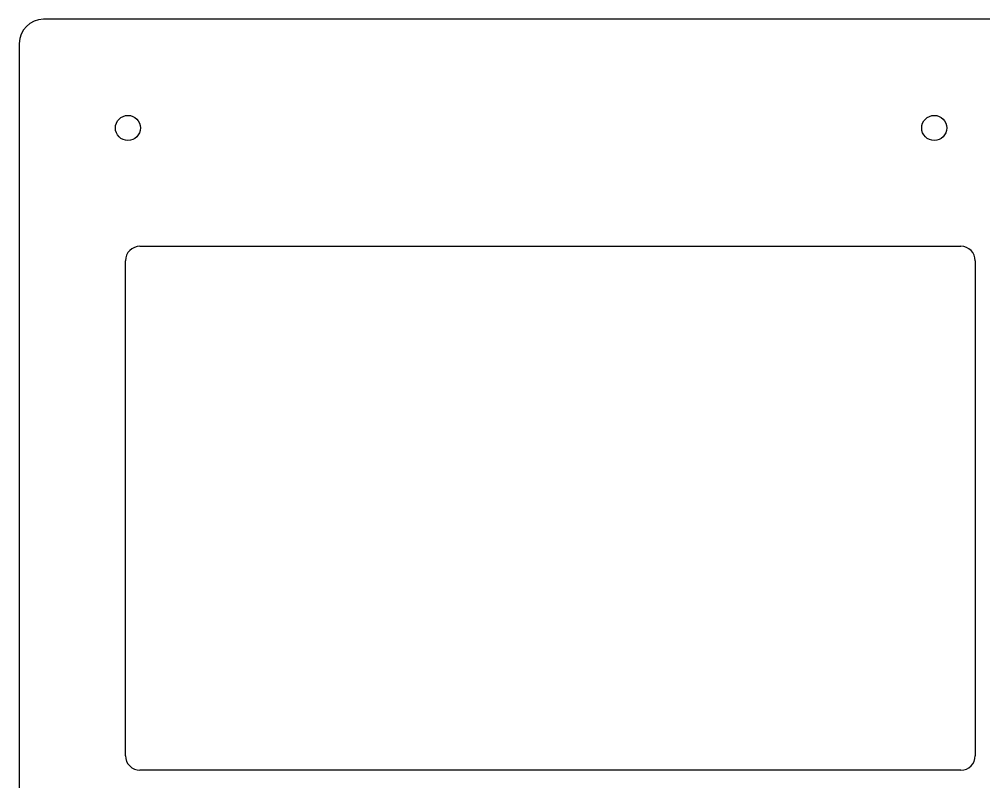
# Model space of a CAD drawing. Header units: millimetres. Extents: x -190 to 189, y -324 to 305.
# Drawn here: x -189.5 to 10.2, y 147.5 to 305.4 of the extents above; entities that cross this region are included whole.
import ezdxf

# ---------------------------------------------------------------- set-up
doc = ezdxf.new("R2010")
doc.units = ezdxf.units.MM
doc.layers.get('0').update_dxf_attribs({"linetype": 'CONTINUOUS'})

msp = doc.modelspace()

# ---------------------------------------------------------------- linework, layer by layer
for p, q in [((184.49, 305.4), (-184.5, 305.4)), ((-189.5, 300.4), (-189.5, -319.4)), ((-164.5, 258.4), (5.5, 258.4)), ((-167.5, 152.9), (-167.5, 255.4)), ((8.5, 255.4), (8.5, 152.9)), ((5.5, 149.9), (-164.5, 149.9))]:
    msp.add_line(p, q)
for centre in [(-167, 282.9), (0, 282.9)]:
    msp.add_circle(centre, 2.6)
for centre, radius, start, end in [((-184.5, 300.4), 5, 90, 180), ((-164.5, 255.4), 3, 90, 180), ((5.5, 255.4), 3, 0, 90), ((-164.5, 152.9), 3, 180, 270), ((5.5, 152.9), 3, -90, 0)]:
    msp.add_arc(centre, radius, start, end)

doc.saveas('drawing.dxf')
